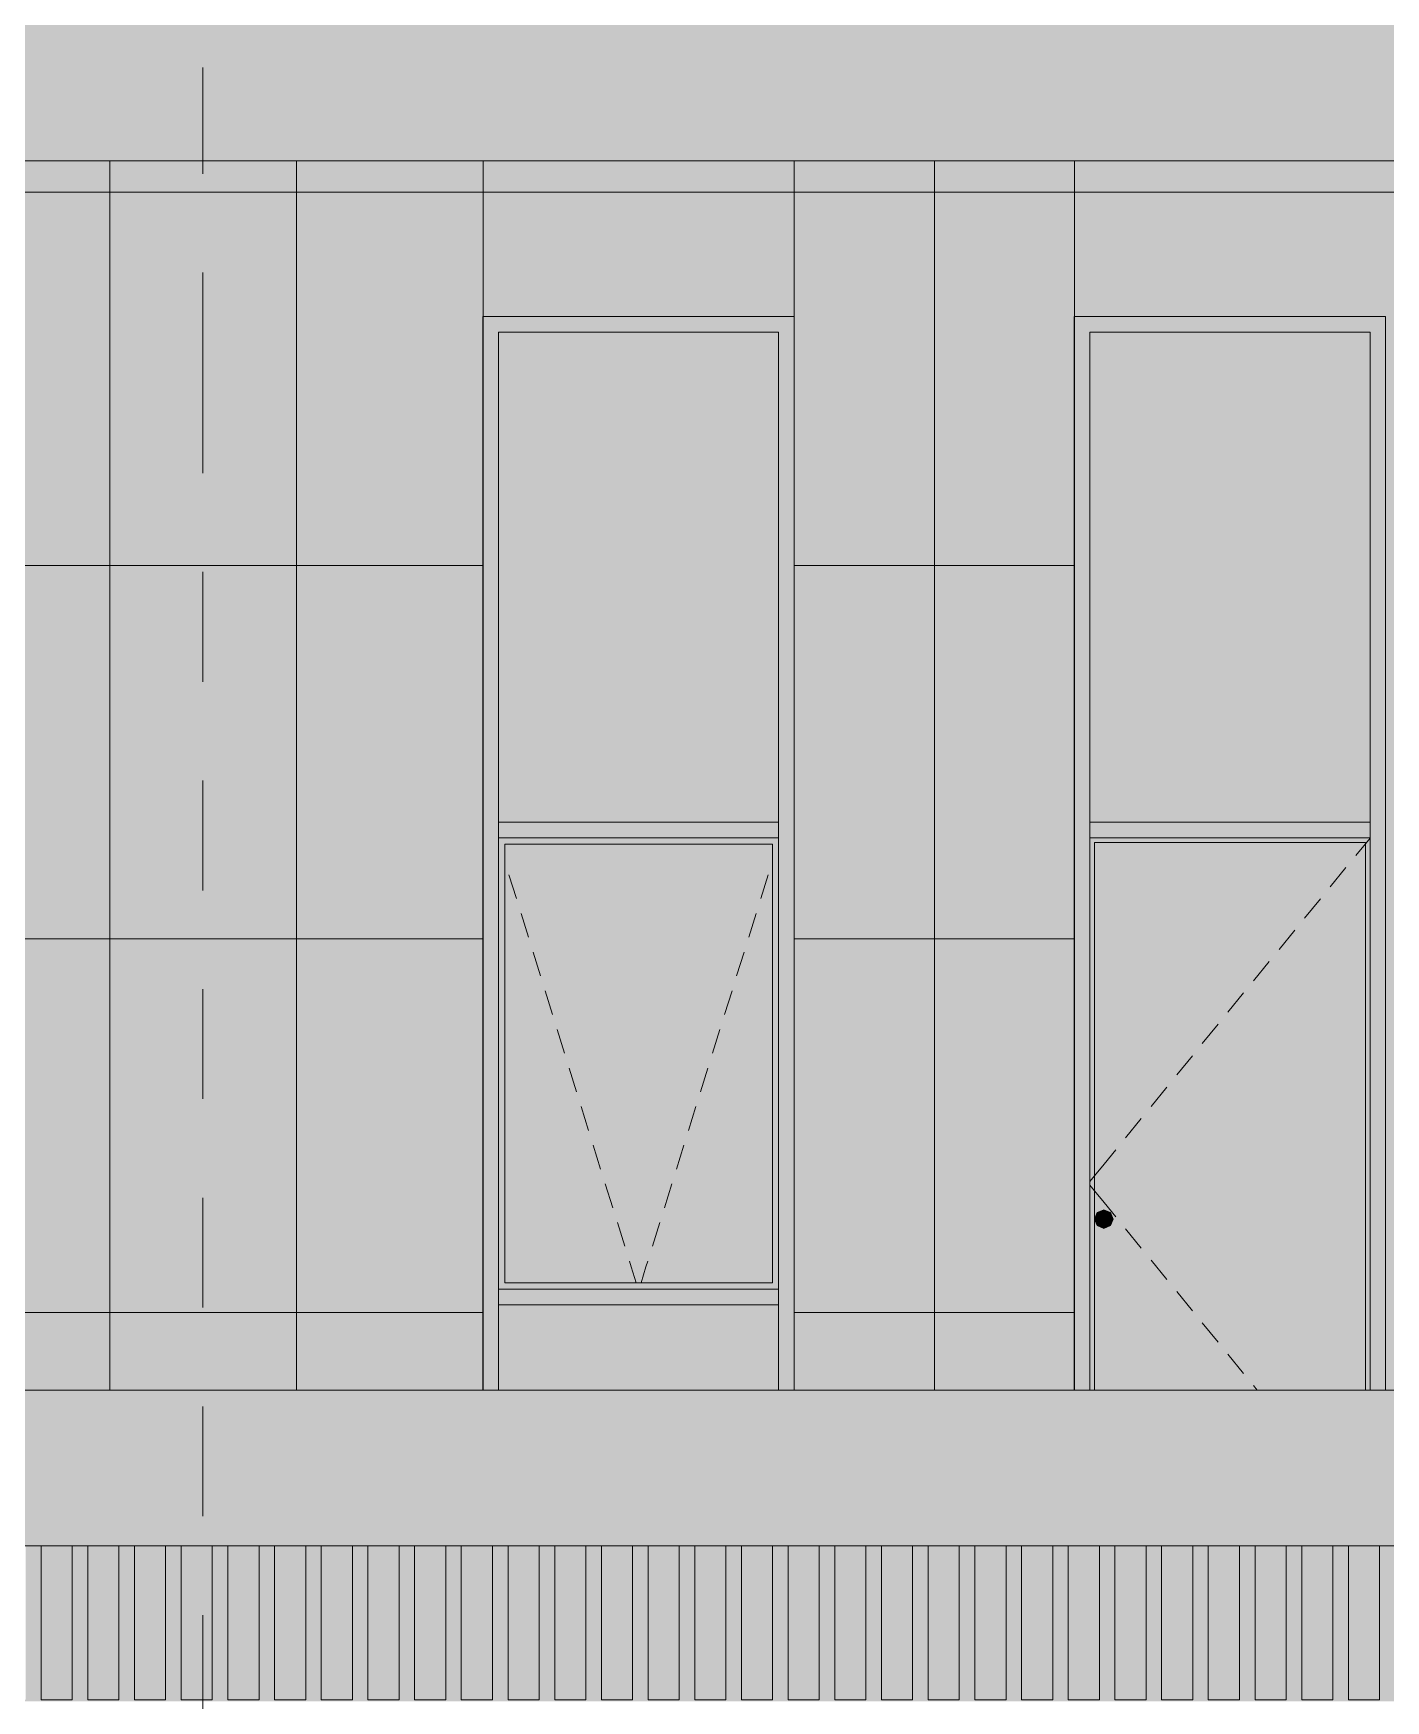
# Model space of a CAD drawing. Header units: millimetres. Extents: x 1499747 to 4230374, y -28481 to 441852.
# Drawn here: x 4030497 to 4034842, y 368581 to 373938 of the extents above; entities that cross this region are included whole.
import ezdxf

# ---------------------------------------------------------------- set-up
doc = ezdxf.new("R2010")
doc.units = ezdxf.units.MM
doc.header["$MEASUREMENT"] = 0
doc.layers.add('Чертеж и Рисунок', color=7, linetype='Continuous')

msp = doc.modelspace()

# ---------------------------------------------------------------- hatches: boundary and pattern name
at = {"layer": 'Чертеж и Рисунок', "linetype": 'Continuous', "lineweight": 0, "true_color": 0xbc9a89}
msp.add_hatch(color=33, dxfattribs=at).paths.add_polyline_path([(4044991.95923, 374028.37184), (4021741.89371, 374028.37184), (4021741.89371, 373528.37108), (4044991.95923, 373528.37108)])
at = {"layer": 'Чертеж и Рисунок', "linetype": 'Continuous', "lineweight": 0, "true_color": 0x868d8e}
msp.add_hatch(color=252, dxfattribs=at).paths.add_polyline_path([(4021241.89294, 373528.37108), (4021241.89294, 363828.35626), (4022541.92493, 363828.35626), (4022541.92493, 368078.36275), (4023541.92646, 368078.36275), (4023541.92646, 363828.35626), (4024441.92783, 363828.35626), (4024441.92783, 368078.36275), (4025441.92936, 368078.36275), (4025441.92936, 363828.35626), (4026666.93123, 363828.35626), (4026666.93123, 368578.36352), (4021371.85314, 368578.36352), (4021371.85314, 369078.36428), (4022002.28411, 369078.36428), (4022002.28411, 369578.36504), (4022541.42493, 369578.36504), (4022541.42493, 373028.37032), (4023541.42646, 373028.37032), (4023541.42646, 369578.36504), (4024441.52783, 369578.36504), (4024441.52783, 373028.37032), (4025441.52936, 373028.37032), (4025441.52936, 369578.36504), (4027242.43211, 369578.36504), (4027242.43211, 373028.37032), (4028242.43364, 373028.37032), (4028242.43364, 369578.36504), (4029142.03501, 369578.36504), (4029142.03501, 373028.37032), (4030142.03654, 373028.37032), (4030142.03654, 369578.36504), (4031941.43929, 369578.36504), (4031941.43929, 373028.37032), (4032941.44082, 373028.37032), (4032941.44082, 369578.36504), (4033841.44219, 369578.36504), (4033841.44219, 373028.37032), (4034841.44372, 373028.37032), (4034841.44372, 369578.36504), (4035991.94548, 369578.36504), (4035991.94548, 369078.36428), (4036741.94662, 369078.36428), (4036741.94662, 373028.37032), (4037741.94815, 373028.37032), (4037741.94815, 369078.36428), (4038641.94953, 369078.36428), (4038641.94953, 373028.37032), (4039641.95105, 373028.37032), (4039641.95105, 369078.36428), (4040141.95182, 369078.36428), (4040141.95182, 373528.37108)])
at = {"layer": 'Чертеж и Рисунок', "linetype": 'Continuous', "lineweight": 0, "true_color": 0x2e2e2e}
for points in [[(4032941.34082, 373028.37032), (4031941.43929, 373028.37032), (4031991.43937, 372978.37024), (4032891.44074, 372978.37024)], [(4031941.43929, 373028.37032), (4031941.43929, 371378.36779), (4031991.43937, 371378.36779), (4031991.43937, 372978.37024)], [(4032941.34082, 373028.37032), (4032891.44074, 372978.37024), (4032891.44074, 371378.36779), (4032941.44082, 371378.36779), (4032941.44082, 373028.37032)], [(4034841.34372, 373028.37032), (4033841.44219, 373028.37032), (4033891.44227, 372978.37024), (4034791.44364, 372978.37024)], [(4033841.44219, 373028.37032), (4033841.44219, 371378.36779), (4033891.44227, 371378.36779), (4033891.44227, 372978.37024)], [(4034791.44364, 371378.36779), (4034841.44372, 371378.36779), (4034841.44372, 373028.37032), (4034841.34372, 373028.37032), (4034791.44364, 372978.37024)], [(4031941.43929, 371378.36779), (4031941.43929, 369878.3655), (4031991.43937, 369878.3655), (4031991.43937, 371378.36779)], [(4031991.43937, 371403.36783), (4031991.43937, 371353.36776), (4032891.44074, 371353.36776), (4032891.44074, 371403.36783)], [(4032941.44082, 369878.3655), (4032941.44082, 371378.36779), (4032891.44074, 371378.36779), (4032891.44074, 369878.3655)], [(4033841.44219, 371378.36779), (4033841.44219, 369578.36504), (4033891.44227, 369578.36504), (4033891.44227, 371378.36779)], [(4034791.44364, 371403.36783), (4033891.44227, 371403.36783), (4033891.44227, 371353.36776), (4034791.44364, 371353.36776)], [(4034791.44364, 371378.36779), (4034791.44364, 369578.36504), (4034841.44372, 369578.36504), (4034841.44372, 371378.36779)], [(4031941.43929, 369878.3655), (4031941.43929, 369578.36504), (4031991.43937, 369578.36504), (4031991.43937, 369878.3655)], [(4031991.43937, 369903.36554), (4031991.43937, 369853.36546), (4032891.44074, 369853.36546), (4032891.44074, 369903.36554)], [(4032891.44074, 369878.3655), (4032891.44074, 369578.36504), (4032941.44082, 369578.36504), (4032941.44082, 369878.3655)], [(4022502.32487, 369078.36428), (4035491.94471, 369078.36428), (4035491.94471, 369578.36504), (4022502.32487, 369578.36504)]]:
    msp.add_hatch(color=250, dxfattribs=at).paths.add_polyline_path(points)
at = {"layer": 'Чертеж и Рисунок', "linetype": 'Continuous', "lineweight": 0, "true_color": 0x84adf9}
for points in [[(4032891.44074, 372978.37024), (4031991.43937, 372978.37024), (4031991.43937, 371403.36783), (4032891.44074, 371403.36783)], [(4034791.44364, 372978.37024), (4033891.44227, 372978.37024), (4033891.44227, 371403.36783), (4034791.44364, 371403.36783)], [(4032011.4394, 369923.36557), (4032871.44071, 369923.36557), (4032871.44071, 371333.36773), (4032011.4394, 371333.36773)], [(4031991.43937, 369853.36546), (4031991.43937, 369578.36504), (4032891.44074, 369578.36504), (4032891.44074, 369853.36546)]]:
    msp.add_hatch(color=161, dxfattribs=at).paths.add_polyline_path(points)
at = {"layer": 'Чертеж и Рисунок', "linetype": 'Continuous', "lineweight": 0, "true_color": 0xf7fdff}
for points in [[(4031991.43937, 369903.36554), (4032011.4394, 369923.36557), (4032011.4394, 371333.36773), (4031991.43937, 371353.36776)], [(4032891.44074, 371353.36776), (4031991.43937, 371353.36776), (4032011.4394, 371333.36773), (4032871.44071, 371333.36773)], [(4032891.44074, 369903.36554), (4032891.44074, 371353.36776), (4032871.44071, 371333.36773), (4032871.44071, 369923.36557)], [(4033891.44227, 369578.36504), (4033906.44229, 369578.36504), (4033906.44229, 371338.36773), (4033891.44227, 371353.36776)], [(4033891.44227, 371353.36776), (4033906.44229, 371338.36773), (4034776.44362, 371338.36773), (4034791.44364, 371353.36776)], [(4034776.44362, 369578.36504), (4034791.44364, 369578.36504), (4034791.44364, 371353.36776), (4034776.44362, 371338.36773)], [(4032891.44074, 369903.36554), (4032871.44071, 369923.36557), (4032011.4394, 369923.36557), (4031991.43937, 369903.36554)]]:
    msp.add_hatch(color=7, dxfattribs=at).paths.add_polyline_path(points)
at = {"layer": 'Чертеж и Рисунок', "linetype": 'Continuous', "lineweight": 0, "true_color": 0x84adf9}
h = msp.add_hatch(color=161, dxfattribs=at)
h.paths.add_polyline_path([(4033906.44229, 371338.36773), (4033906.44229, 369578.36504), (4034776.44362, 369578.36504), (4034776.44362, 371338.36773)])
h.paths.add_polyline_path([(4033906.64229, 370128.36588), (4033915.34231, 370149.46592), (4033936.44234, 370158.16593), (4033957.44237, 370149.46592), (4033966.14238, 370128.36588), (4033957.44237, 370107.36585), (4033936.44234, 370098.66584), (4033915.34231, 370107.36585)], flags=0)
at = {"layer": 'Чертеж и Рисунок', "linetype": 'Continuous', "lineweight": 0, "true_color": 0x6e2a0f}
for points in [[(4033915.14231, 370128.36588), (4033921.44231, 370143.46591), (4033915.34231, 370149.46592), (4033906.64229, 370128.36588)], [(4033920.14231, 370128.36588), (4033924.94232, 370139.8659), (4033921.44231, 370143.46591), (4033915.14231, 370128.36588)], [(4033921.44231, 370143.46591), (4033936.44234, 370149.66592), (4033936.44234, 370158.16593), (4033915.34231, 370149.46592)], [(4033925.14232, 370128.36588), (4033928.44233, 370136.3659), (4033924.94232, 370139.8659), (4033920.14231, 370128.36588)], [(4033924.94232, 370139.8659), (4033936.44234, 370144.66591), (4033936.44234, 370149.66592), (4033921.44231, 370143.46591)], [(4033928.44233, 370136.3659), (4033936.44234, 370139.7659), (4033936.44234, 370144.66591), (4033924.94232, 370139.8659)], [(4033925.94232, 370128.36588), (4033928.94233, 370120.96587), (4033934.94234, 370118.56587), (4033934.94234, 370138.2659), (4033928.94233, 370135.8659)], [(4033937.94234, 370135.4659), (4033937.94234, 370138.3659), (4033934.94234, 370138.3659), (4033934.94234, 370135.4659)], [(4033937.94234, 370128.36588), (4033937.94234, 370135.4659), (4033934.94234, 370135.4659), (4033934.94234, 370128.36588)], [(4033935.24234, 370138.3659), (4033937.64234, 370138.3659), (4033936.44234, 370138.8659)], [(4033936.44234, 370149.66592), (4033951.44236, 370143.46591), (4033957.44237, 370149.46592), (4033936.44234, 370158.16593)], [(4033936.44234, 370144.66591), (4033947.94236, 370139.8659), (4033951.44236, 370143.46591), (4033936.44234, 370149.66592)], [(4033936.44234, 370139.7659), (4033944.44235, 370136.3659), (4033947.94236, 370139.8659), (4033936.44234, 370144.66591)], [(4033937.94234, 370138.2659), (4033937.94234, 370118.56587), (4033943.84235, 370120.96587), (4033946.94235, 370128.36588), (4033943.84235, 370135.8659)], [(4033944.44235, 370136.3659), (4033947.74236, 370128.36588), (4033952.64236, 370128.36588), (4033947.94236, 370139.8659)], [(4033947.94236, 370139.8659), (4033952.64236, 370128.36588), (4033957.64237, 370128.36588), (4033951.44236, 370143.46591)], [(4033951.44236, 370143.46591), (4033957.64237, 370128.36588), (4033966.14238, 370128.36588), (4033957.44237, 370149.46592)], [(4033921.44231, 370113.36586), (4033915.14231, 370128.36588), (4033906.64229, 370128.36588), (4033915.34231, 370107.36585)], [(4033924.94232, 370116.86587), (4033920.14231, 370128.36588), (4033915.14231, 370128.36588), (4033921.44231, 370113.36586)], [(4033936.44234, 370107.16585), (4033921.44231, 370113.36586), (4033915.34231, 370107.36585), (4033936.44234, 370098.66584)], [(4033928.44233, 370120.36587), (4033925.14232, 370128.36588), (4033920.14231, 370128.36588), (4033924.94232, 370116.86587)], [(4033936.44234, 370112.16586), (4033924.94232, 370116.86587), (4033921.44231, 370113.36586), (4033936.44234, 370107.16585)], [(4033936.44234, 370117.06587), (4033928.44233, 370120.36587), (4033924.94232, 370116.86587), (4033936.44234, 370112.16586)], [(4033937.94234, 370121.36587), (4033937.94234, 370128.36588), (4033934.94234, 370128.36588), (4033934.94234, 370121.36587)], [(4033937.94234, 370118.36587), (4033937.94234, 370121.36587), (4033934.94234, 370121.36587), (4033934.94234, 370118.36587)], [(4033935.24234, 370118.36587), (4033936.44234, 370117.86587), (4033937.64234, 370118.36587)], [(4033944.44235, 370120.36587), (4033936.44234, 370117.06587), (4033936.44234, 370112.16586), (4033947.94236, 370116.86587)], [(4033947.94236, 370116.86587), (4033936.44234, 370112.16586), (4033936.44234, 370107.16585), (4033951.44236, 370113.36586)], [(4033951.44236, 370113.36586), (4033936.44234, 370107.16585), (4033936.44234, 370098.66584), (4033957.44237, 370107.36585)], [(4033947.74236, 370128.36588), (4033944.44235, 370120.36587), (4033947.94236, 370116.86587), (4033952.64236, 370128.36588)], [(4033952.64236, 370128.36588), (4033947.94236, 370116.86587), (4033951.44236, 370113.36586), (4033957.64237, 370128.36588)], [(4033957.64237, 370128.36588), (4033951.44236, 370113.36586), (4033957.44237, 370107.36585), (4033966.14238, 370128.36588)]]:
    msp.add_hatch(color=26, dxfattribs=at).paths.add_polyline_path(points)
h = msp.add_hatch(color=26, dxfattribs=at)
h.paths.add_polyline_path([(4033925.14232, 370128.36588), (4033928.44233, 370120.36587), (4033936.44234, 370117.06587), (4033944.44235, 370120.36587), (4033947.74236, 370128.36588), (4033944.44235, 370136.3659), (4033936.44234, 370139.7659), (4033928.44233, 370136.3659)])
h.paths.add_polyline_path([(4033925.94232, 370128.36588), (4033928.94233, 370135.8659), (4033934.94234, 370138.2659), (4033934.94234, 370138.3659), (4033935.24234, 370138.3659), (4033936.44234, 370138.8659), (4033937.64234, 370138.3659), (4033937.94234, 370138.3659), (4033937.94234, 370138.2659), (4033943.84235, 370135.8659), (4033946.94235, 370128.36588), (4033943.84235, 370120.96587), (4033937.94234, 370118.56587), (4033937.94234, 370118.36587), (4033937.64234, 370118.36587), (4033936.44234, 370117.86587), (4033935.24234, 370118.36587), (4033934.94234, 370118.36587), (4033934.94234, 370118.56587), (4033928.94233, 370120.96587)], flags=0)
at = {"layer": 'Чертеж и Рисунок', "linetype": 'Continuous', "lineweight": 0, "true_color": 0xffffff}
msp.add_hatch(color=7, dxfattribs=at).paths.add_polyline_path([(4022571.92498, 369078.36428), (4022502.32487, 369078.36428), (4022502.32487, 368578.36352), (4035491.94471, 368578.36352), (4035491.94471, 369078.36428), (4035421.94461, 369078.36428), (4035421.94461, 368583.76352), (4035321.94445, 368583.76352), (4035321.94445, 369078.36428), (4035271.94438, 369078.36428), (4035271.94438, 368583.76352), (4035171.94423, 368583.76352), (4035171.94423, 369078.36428), (4035121.94415, 369078.36428), (4035121.94415, 368583.76352), (4035021.944, 368583.76352), (4035021.944, 369078.36428), (4034971.94392, 369078.36428), (4034971.94392, 368583.76352), (4034871.94377, 368583.76352), (4034871.94377, 369078.36428), (4034821.94369, 369078.36428), (4034821.94369, 368583.76352), (4034721.94354, 368583.76352), (4034721.94354, 369078.36428), (4034671.94346, 369078.36428), (4034671.94346, 368583.76352), (4034571.94331, 368583.76352), (4034571.94331, 369078.36428), (4034521.94323, 369078.36428), (4034521.94323, 368583.76352), (4034421.94308, 368583.76352), (4034421.94308, 369078.36428), (4034371.943, 369078.36428), (4034371.943, 368583.76352), (4034271.94285, 368583.76352), (4034271.94285, 369078.36428), (4034221.94277, 369078.36428), (4034221.94277, 368583.76352), (4034121.94262, 368583.76352), (4034121.94262, 369078.36428), (4034071.94254, 369078.36428), (4034071.94254, 368583.76352), (4033971.94239, 368583.76352), (4033971.94239, 369078.36428), (4033921.94232, 369078.36428), (4033921.94232, 368583.76352), (4033821.94216, 368583.76352), (4033821.94216, 369078.36428), (4033771.94209, 369078.36428), (4033771.94209, 368583.76352), (4033671.94193, 368583.76352), (4033671.94193, 369078.36428), (4033621.94186, 369078.36428), (4033621.94186, 368583.76352), (4033521.9417, 368583.76352), (4033521.9417, 369078.36428), (4033471.94163, 369078.36428), (4033471.94163, 368583.76352), (4033371.94148, 368583.76352), (4033371.94148, 369078.36428), (4033321.9414, 369078.36428), (4033321.9414, 368583.76352), (4033221.94125, 368583.76352), (4033221.94125, 369078.36428), (4033171.94117, 369078.36428), (4033171.94117, 368583.76352), (4033071.94102, 368583.76352), (4033071.94102, 369078.36428), (4033021.94094, 369078.36428), (4033021.94094, 368583.76352), (4032921.94079, 368583.76352), (4032921.94079, 369078.36428), (4032871.94071, 369078.36428), (4032871.94071, 368583.76352), (4032771.94056, 368583.76352), (4032771.94056, 369078.36428), (4032721.94048, 369078.36428), (4032721.94048, 368583.76352), (4032621.94033, 368583.76352), (4032621.94033, 369078.36428), (4032571.94025, 369078.36428), (4032571.94025, 368583.76352), (4032471.9401, 368583.76352), (4032471.9401, 369078.36428), (4032421.94002, 369078.36428), (4032421.94002, 368583.76352), (4032321.93987, 368583.76352), (4032321.93987, 369078.36428), (4032271.93979, 369078.36428), (4032271.93979, 368583.76352), (4032171.93964, 368583.76352), (4032171.93964, 369078.36428), (4032121.93957, 369078.36428), (4032121.93957, 368583.76352), (4032021.93941, 368583.76352), (4032021.93941, 369078.36428), (4031971.93934, 369078.36428), (4031971.93934, 368583.76352), (4031871.93918, 368583.76352), (4031871.93918, 369078.36428), (4031821.93911, 369078.36428), (4031821.93911, 368583.76352), (4031721.93895, 368583.76352), (4031721.93895, 369078.36428), (4031671.93888, 369078.36428), (4031671.93888, 368583.76352), (4031571.93873, 368583.76352), (4031571.93873, 369078.36428), (4031521.93865, 369078.36428), (4031521.93865, 368583.76352), (4031421.9385, 368583.76352), (4031421.9385, 369078.36428), (4031371.93842, 369078.36428), (4031371.93842, 368583.76352), (4031271.93827, 368583.76352), (4031271.93827, 369078.36428), (4031221.93819, 369078.36428), (4031221.93819, 368583.76352), (4031121.93804, 368583.76352), (4031121.93804, 369078.36428), (4031071.93796, 369078.36428), (4031071.93796, 368583.76352), (4030971.93781, 368583.76352), (4030971.93781, 369078.36428), (4030921.93773, 369078.36428), (4030921.93773, 368583.76352), (4030821.93758, 368583.76352), (4030821.93758, 369078.36428), (4030771.9375, 369078.36428), (4030771.9375, 368583.76352), (4030671.93735, 368583.76352), (4030671.93735, 369078.36428), (4030621.93727, 369078.36428), (4030621.93727, 368583.76352), (4030521.93712, 368583.76352), (4030521.93712, 369078.36428), (4030471.93704, 369078.36428), (4030471.93704, 368583.76352), (4030371.93689, 368583.76352), (4030371.93689, 369078.36428), (4030321.93682, 369078.36428), (4030321.93682, 368583.76352), (4030221.93666, 368583.76352), (4030221.93666, 369078.36428), (4030171.93659, 369078.36428), (4030171.93659, 368583.76352), (4030071.93643, 368583.76352), (4030071.93643, 369078.36428), (4030021.93636, 369078.36428), (4030021.93636, 368583.76352), (4029921.9362, 368583.76352), (4029921.9362, 369078.36428), (4029871.93613, 369078.36428), (4029871.93613, 368583.76352), (4029771.93598, 368583.76352), (4029771.93598, 369078.36428), (4029721.9359, 369078.36428), (4029721.9359, 368583.76352), (4029621.93575, 368583.76352), (4029621.93575, 369078.36428), (4029571.93567, 369078.36428), (4029571.93567, 368583.76352), (4029471.93552, 368583.76352), (4029471.93552, 369078.36428), (4029421.93544, 369078.36428), (4029421.93544, 368583.76352), (4029321.93529, 368583.76352), (4029321.93529, 369078.36428), (4029271.93521, 369078.36428), (4029271.93521, 368583.76352), (4029171.93506, 368583.76352), (4029171.93506, 369078.36428), (4029121.93498, 369078.36428), (4029121.93498, 368583.76352), (4029021.93483, 368583.76352), (4029021.93483, 369078.36428), (4028971.93475, 369078.36428), (4028971.93475, 368583.76352), (4028871.9346, 368583.76352), (4028871.9346, 369078.36428), (4028821.93452, 369078.36428), (4028821.93452, 368583.76352), (4028721.93437, 368583.76352), (4028721.93437, 369078.36428), (4028671.93429, 369078.36428), (4028671.93429, 368583.76352), (4028571.93414, 368583.76352), (4028571.93414, 369078.36428), (4028521.93407, 369078.36428), (4028521.93407, 368583.76352), (4028421.93391, 368583.76352), (4028421.93391, 369078.36428), (4028371.93384, 369078.36428), (4028371.93384, 368583.76352), (4028271.93368, 368583.76352), (4028271.93368, 369078.36428), (4028221.93361, 369078.36428), (4028221.93361, 368583.76352), (4028121.93345, 368583.76352), (4028121.93345, 369078.36428), (4028071.93338, 369078.36428), (4028071.93338, 368583.76352), (4027971.93323, 368583.76352), (4027971.93323, 369078.36428), (4027921.93315, 369078.36428), (4027921.93315, 368583.76352), (4027821.933, 368583.76352), (4027821.933, 369078.36428), (4027771.93292, 369078.36428), (4027771.93292, 368583.76352), (4027671.93277, 368583.76352), (4027671.93277, 369078.36428), (4027621.93269, 369078.36428), (4027621.93269, 368583.76352), (4027521.93254, 368583.76352), (4027521.93254, 369078.36428), (4027471.93246, 369078.36428), (4027471.93246, 368583.76352), (4027371.93231, 368583.76352), (4027371.93231, 369078.36428), (4027321.93223, 369078.36428), (4027321.93223, 368583.76352), (4027221.93208, 368583.76352), (4027221.93208, 369078.36428), (4027171.932, 369078.36428), (4027171.932, 368583.76352), (4027071.93185, 368583.76352), (4027071.93185, 369078.36428), (4027021.93177, 369078.36428), (4027021.93177, 368583.76352), (4026921.93162, 368583.76352), (4026921.93162, 369078.36428), (4026871.93154, 369078.36428), (4026871.93154, 368583.76352), (4026771.93139, 368583.76352), (4026771.93139, 369078.36428), (4026721.93132, 369078.36428), (4026721.93132, 368583.76352), (4026621.93116, 368583.76352), (4026621.93116, 369078.36428), (4026571.93109, 369078.36428), (4026571.93109, 368583.76352), (4026471.93093, 368583.76352), (4026471.93093, 369078.36428), (4026421.93086, 369078.36428), (4026421.93086, 368583.76352), (4026321.9307, 368583.76352), (4026321.9307, 369078.36428), (4026271.93063, 369078.36428), (4026271.93063, 368583.76352), (4026171.93048, 368583.76352), (4026171.93048, 369078.36428), (4026121.9304, 369078.36428), (4026121.9304, 368583.76352), (4026021.93025, 368583.76352), (4026021.93025, 369078.36428), (4025971.93017, 369078.36428), (4025971.93017, 368583.76352), (4025871.93002, 368583.76352), (4025871.93002, 369078.36428), (4025821.92994, 369078.36428), (4025821.92994, 368583.76352), (4025721.92979, 368583.76352), (4025721.92979, 369078.36428), (4025671.92971, 369078.36428), (4025671.92971, 368583.76352), (4025571.92956, 368583.76352), (4025571.92956, 369078.36428), (4025521.92948, 369078.36428), (4025521.92948, 368583.76352), (4025421.92933, 368583.76352), (4025421.92933, 369078.36428), (4025371.92925, 369078.36428), (4025371.92925, 368583.76352), (4025271.9291, 368583.76352), (4025271.9291, 369078.36428), (4025221.92902, 369078.36428), (4025221.92902, 368583.76352), (4025121.92887, 368583.76352), (4025121.92887, 369078.36428), (4025071.92879, 369078.36428), (4025071.92879, 368583.76352), (4024971.92864, 368583.76352), (4024971.92864, 369078.36428), (4024921.92857, 369078.36428), (4024921.92857, 368583.76352), (4024821.92841, 368583.76352), (4024821.92841, 369078.36428), (4024771.92834, 369078.36428), (4024771.92834, 368583.76352), (4024671.92818, 368583.76352), (4024671.92818, 369078.36428), (4024621.92811, 369078.36428), (4024621.92811, 368583.76352), (4024521.92795, 368583.76352), (4024521.92795, 369078.36428), (4024471.92788, 369078.36428), (4024471.92788, 368583.76352), (4024371.92773, 368583.76352), (4024371.92773, 369078.36428), (4024321.92765, 369078.36428), (4024321.92765, 368583.76352), (4024221.9275, 368583.76352), (4024221.9275, 369078.36428), (4024171.92742, 369078.36428), (4024171.92742, 368583.76352), (4024071.92727, 368583.76352), (4024071.92727, 369078.36428), (4024021.92719, 369078.36428), (4024021.92719, 368583.76352), (4023921.92704, 368583.76352), (4023921.92704, 369078.36428), (4023871.92696, 369078.36428), (4023871.92696, 368583.76352), (4023771.92681, 368583.76352), (4023771.92681, 369078.36428), (4023721.92673, 369078.36428), (4023721.92673, 368583.76352), (4023621.92658, 368583.76352), (4023621.92658, 369078.36428), (4023571.9265, 369078.36428), (4023571.9265, 368583.76352), (4023471.92635, 368583.76352), (4023471.92635, 369078.36428), (4023421.92627, 369078.36428), (4023421.92627, 368583.76352), (4023321.92612, 368583.76352), (4023321.92612, 369078.36428), (4023271.92604, 369078.36428), (4023271.92604, 368583.76352), (4023171.92589, 368583.76352), (4023171.92589, 369078.36428), (4023121.92582, 369078.36428), (4023121.92582, 368583.76352), (4023021.92566, 368583.76352), (4023021.92566, 369078.36428), (4022971.92559, 369078.36428), (4022971.92559, 368583.76352), (4022871.92543, 368583.76352), (4022871.92543, 369078.36428), (4022821.92536, 369078.36428), (4022821.92536, 368583.76352), (4022721.9252, 368583.76352), (4022721.9252, 369078.36428), (4022671.92513, 369078.36428), (4022671.92513, 368583.76352), (4022571.92498, 368583.76352)])
at = {"layer": 'Чертеж и Рисунок', "linetype": 'Continuous', "lineweight": 0, "true_color": 0x3264ff}
for points in [[(4030521.93712, 369078.36428), (4030521.93712, 368583.76352), (4030621.93727, 368583.76352), (4030621.93727, 369078.36428)], [(4030671.93735, 369078.36428), (4030671.93735, 368583.76352), (4030771.9375, 368583.76352), (4030771.9375, 369078.36428)], [(4030821.93758, 369078.36428), (4030821.93758, 368583.76352), (4030921.93773, 368583.76352), (4030921.93773, 369078.36428)], [(4030971.93781, 369078.36428), (4030971.93781, 368583.76352), (4031071.93796, 368583.76352), (4031071.93796, 369078.36428)], [(4031121.93804, 369078.36428), (4031121.93804, 368583.76352), (4031221.93819, 368583.76352), (4031221.93819, 369078.36428)], [(4031271.93827, 369078.36428), (4031271.93827, 368583.76352), (4031371.93842, 368583.76352), (4031371.93842, 369078.36428)], [(4031571.93873, 369078.36428), (4031571.93873, 368583.76352), (4031671.93888, 368583.76352), (4031671.93888, 369078.36428)], [(4031721.93895, 369078.36428), (4031721.93895, 368583.76352), (4031821.93911, 368583.76352), (4031821.93911, 369078.36428)], [(4032021.93941, 369078.36428), (4032021.93941, 368583.76352), (4032121.93957, 368583.76352), (4032121.93957, 369078.36428)], [(4032171.93964, 369078.36428), (4032171.93964, 368583.76352), (4032271.93979, 368583.76352), (4032271.93979, 369078.36428)], [(4032321.93987, 369078.36428), (4032321.93987, 368583.76352), (4032421.94002, 368583.76352), (4032421.94002, 369078.36428)], [(4032471.9401, 369078.36428), (4032471.9401, 368583.76352), (4032571.94025, 368583.76352), (4032571.94025, 369078.36428)], [(4032621.94033, 369078.36428), (4032621.94033, 368583.76352), (4032721.94048, 368583.76352), (4032721.94048, 369078.36428)], [(4032771.94056, 369078.36428), (4032771.94056, 368583.76352), (4032871.94071, 368583.76352), (4032871.94071, 369078.36428)], [(4033221.94125, 369078.36428), (4033221.94125, 368583.76352), (4033321.9414, 368583.76352), (4033321.9414, 369078.36428)], [(4033371.94148, 369078.36428), (4033371.94148, 368583.76352), (4033471.94163, 368583.76352), (4033471.94163, 369078.36428)], [(4033521.9417, 369078.36428), (4033521.9417, 368583.76352), (4033621.94186, 368583.76352), (4033621.94186, 369078.36428)], [(4033971.94239, 369078.36428), (4033971.94239, 368583.76352), (4034071.94254, 368583.76352), (4034071.94254, 369078.36428)], [(4034121.94262, 369078.36428), (4034121.94262, 368583.76352), (4034221.94277, 368583.76352), (4034221.94277, 369078.36428)]]:
    msp.add_hatch(color=150, dxfattribs=at).paths.add_polyline_path(points)
at = {"layer": 'Чертеж и Рисунок', "linetype": 'Continuous', "lineweight": 0, "true_color": 0xfcfb00}
for points in [[(4031421.9385, 369078.36428), (4031421.9385, 368583.76352), (4031521.93865, 368583.76352), (4031521.93865, 369078.36428)], [(4031871.93918, 369078.36428), (4031871.93918, 368583.76352), (4031971.93934, 368583.76352), (4031971.93934, 369078.36428)], [(4032921.94079, 368583.76352), (4033021.94094, 368583.76352), (4033021.94094, 369078.36428), (4032921.94079, 369078.36428)], [(4033071.94102, 369078.36428), (4033071.94102, 368583.76352), (4033171.94117, 368583.76352), (4033171.94117, 369078.36428)], [(4034271.94285, 369078.36428), (4034271.94285, 368583.76352), (4034371.943, 368583.76352), (4034371.943, 369078.36428)], [(4034421.94308, 369078.36428), (4034421.94308, 368583.76352), (4034521.94323, 368583.76352), (4034521.94323, 369078.36428)], [(4034571.94331, 369078.36428), (4034571.94331, 368583.76352), (4034671.94346, 368583.76352), (4034671.94346, 369078.36428)], [(4034721.94354, 369078.36428), (4034721.94354, 368583.76352), (4034821.94369, 368583.76352), (4034821.94369, 369078.36428)]]:
    msp.add_hatch(color=2, dxfattribs=at).paths.add_polyline_path(points)
at = {"layer": 'Чертеж и Рисунок', "linetype": 'Continuous', "lineweight": 0, "true_color": 0xec4f13}
for points in [[(4033671.94193, 369078.36428), (4033671.94193, 368583.76352), (4033771.94209, 368583.76352), (4033771.94209, 369078.36428)], [(4033821.94216, 369078.36428), (4033821.94216, 368583.76352), (4033921.94232, 368583.76352), (4033921.94232, 369078.36428)]]:
    msp.add_hatch(color=20, dxfattribs=at).paths.add_polyline_path(points)

# ---------------------------------------------------------------- linework, layer by layer
at = {"layer": 'Чертеж и Рисунок', "color": 8, "linetype": 'Continuous', "lineweight": 15}
for points in [[(4031041.93792, 373487.17102), (4031041.93792, 373828.37154)], [(4031041.93792, 372828.37001), (4031041.93792, 373169.67053)], [(4031041.93792, 372828.37001), (4031041.93792, 372525.06955)], [(4031041.93792, 372207.56906), (4031041.93792, 371854.76852)], [(4031041.93792, 371537.26804), (4031041.93792, 371184.5675)], [(4031041.93792, 370867.06701), (4031041.93792, 370514.26647)], [(4031041.93792, 370196.76599), (4031041.93792, 369843.96545)], [(4031041.93792, 369526.46496), (4031041.93792, 369173.66443)], [(4031041.93792, 368856.16394), (4031041.93792, 368503.3634)]]:
    msp.add_lwpolyline(points, dxfattribs=at)
at = {"layer": 'Чертеж и Рисунок', "color": 7, "linetype": 'Continuous', "lineweight": 5}
for points in [[(4021741.89371, 373528.37108), (4044991.95923, 373528.37108)], [(4031941.43929, 369578.36504), (4031941.43929, 373028.37032)], [(4031941.43929, 373028.37032), (4032941.44082, 373028.37032)], [(4032941.44082, 373028.37032), (4032941.44082, 369578.36504)], [(4033841.44219, 369578.36504), (4033841.44219, 373028.37032)], [(4033841.44219, 373028.37032), (4034841.44372, 373028.37032)], [(4034841.44372, 373028.37032), (4034841.44372, 369578.36504)], [(4032891.44074, 372978.37024), (4031991.43937, 372978.37024)], [(4031991.43937, 371403.36783), (4031991.43937, 372978.37024)], [(4032891.44074, 371403.36783), (4032891.44074, 372978.37024)], [(4034791.44364, 372978.37024), (4033891.44227, 372978.37024)], [(4033891.44227, 371403.36783), (4033891.44227, 372978.37024)], [(4034791.44364, 371378.36779), (4034791.44364, 372978.37024)], [(4031991.43937, 371378.36779), (4031991.43937, 371403.36783)], [(4032891.44074, 371403.36783), (4031991.43937, 371403.36783)], [(4031991.43937, 371353.36776), (4031991.43937, 371378.36779)], [(4032891.44074, 371378.36779), (4032891.44074, 371403.36783)], [(4032891.44074, 371353.36776), (4032891.44074, 371378.36779)], [(4033891.44227, 371378.36779), (4033891.44227, 371403.36783)], [(4033891.44227, 371403.36783), (4034791.44364, 371403.36783)], [(4033891.44227, 371353.36776), (4033891.44227, 371378.36779)], [(4034791.44364, 369578.36504), (4034791.44364, 371378.36779)], [(4032891.44074, 371353.36776), (4031991.43937, 371353.36776)], [(4031991.43937, 369903.36554), (4031991.43937, 371353.36776)], [(4032011.4394, 371333.36773), (4032011.4394, 369923.36557)], [(4032871.44071, 371333.36773), (4032011.4394, 371333.36773)], [(4032871.44071, 369923.36557), (4032871.44071, 371333.36773)], [(4032891.44074, 369903.36554), (4032891.44074, 371353.36776)], [(4033891.44227, 371353.36776), (4034791.44364, 371353.36776)], [(4033891.44227, 369578.36504), (4033891.44227, 371353.36776)], [(4034776.44362, 371338.36773), (4033906.44229, 371338.36773)], [(4033906.44229, 371338.36773), (4033906.44229, 369578.36504)], [(4034776.44362, 369578.36504), (4034776.44362, 371338.36773)], [(4033915.34231, 370149.46592), (4033906.64229, 370128.36588)], [(4033936.44234, 370158.16593), (4033915.34231, 370149.46592)], [(4033928.44233, 370136.3659), (4033925.14232, 370128.36588)], [(4033928.94233, 370135.8659), (4033925.94232, 370128.36588)], [(4033936.44234, 370139.7659), (4033928.44233, 370136.3659)], [(4033934.94234, 370138.2659), (4033928.94233, 370135.8659)], [(4033934.94234, 370135.4659), (4033934.94234, 370138.3659)], [(4033935.24234, 370138.3659), (4033934.94234, 370138.3659)], [(4033934.94234, 370128.36588), (4033934.94234, 370135.4659)], [(4033936.44234, 370138.8659), (4033935.24234, 370138.3659)], [(4033937.64234, 370138.3659), (4033935.24234, 370138.3659)], [(4033957.44237, 370149.46592), (4033936.44234, 370158.16593)], [(4033944.44235, 370136.3659), (4033936.44234, 370139.7659)], [(4033937.64234, 370138.3659), (4033936.44234, 370138.8659)], [(4033937.94234, 370138.3659), (4033937.64234, 370138.3659)], [(4033937.94234, 370135.4659), (4033937.94234, 370138.3659)], [(4033943.84235, 370135.8659), (4033937.94234, 370138.2659)], [(4033937.94234, 370128.36588), (4033937.94234, 370135.4659)], [(4033946.94235, 370128.36588), (4033943.84235, 370135.8659)], [(4033947.74236, 370128.36588), (4033944.44235, 370136.3659)], [(4033966.14238, 370128.36588), (4033957.44237, 370149.46592)], [(4033906.64229, 370128.36588), (4033915.34231, 370107.36585)], [(4033915.34231, 370107.36585), (4033936.44234, 370098.66584)], [(4033925.14232, 370128.36588), (4033928.44233, 370120.36587)], [(4033925.94232, 370128.36588), (4033928.94233, 370120.96587)], [(4033928.44233, 370120.36587), (4033936.44234, 370117.06587)], [(4033928.94233, 370120.96587), (4033934.94234, 370118.56587)], [(4033934.94234, 370121.36587), (4033934.94234, 370128.36588)], [(4033934.94234, 370118.36587), (4033934.94234, 370121.36587)], [(4033935.24234, 370118.36587), (4033934.94234, 370118.36587)], [(4033935.24234, 370118.36587), (4033936.44234, 370117.86587)], [(4033937.64234, 370118.36587), (4033935.24234, 370118.36587)], [(4033936.44234, 370117.06587), (4033944.44235, 370120.36587)], [(4033936.44234, 370117.86587), (4033937.64234, 370118.36587)], [(4033936.44234, 370098.66584), (4033957.44237, 370107.36585)], [(4033937.94234, 370118.36587), (4033937.64234, 370118.36587)], [(4033937.94234, 370121.36587), (4033937.94234, 370128.36588)], [(4033937.94234, 370118.36587), (4033937.94234, 370121.36587)], [(4033937.94234, 370118.56587), (4033943.84235, 370120.96587)], [(4033943.84235, 370120.96587), (4033946.94235, 370128.36588)], [(4033944.44235, 370120.36587), (4033947.74236, 370128.36588)], [(4033957.44237, 370107.36585), (4033966.14238, 370128.36588)], [(4032011.4394, 369923.36557), (4032871.44071, 369923.36557)], [(4031991.43937, 369878.3655), (4031991.43937, 369903.36554)], [(4032891.44074, 369903.36554), (4031991.43937, 369903.36554)], [(4031991.43937, 369853.36546), (4031991.43937, 369878.3655)], [(4032891.44074, 369878.3655), (4032891.44074, 369903.36554)], [(4032891.44074, 369853.36546), (4032891.44074, 369878.3655)], [(4032891.44074, 369853.36546), (4031991.43937, 369853.36546)], [(4031991.43937, 369578.36504), (4031991.43937, 369853.36546)], [(4032891.44074, 369578.36504), (4032891.44074, 369853.36546)], [(4022502.32487, 369578.36504), (4035491.94471, 369578.36504)], [(4022502.32487, 369078.36428), (4035491.94471, 369078.36428)], [(4030521.93712, 368583.76352), (4030521.93712, 369078.36428)], [(4030621.93727, 368583.76352), (4030621.93727, 369078.36428)], [(4030671.93735, 368583.76352), (4030671.93735, 369078.36428)], [(4030771.9375, 368583.76352), (4030771.9375, 369078.36428)], [(4030821.93758, 368583.76352), (4030821.93758, 369078.36428)], [(4030921.93773, 368583.76352), (4030921.93773, 369078.36428)], [(4030971.93781, 368583.76352), (4030971.93781, 369078.36428)], [(4031071.93796, 368583.76352), (4031071.93796, 369078.36428)], [(4031121.93804, 368583.76352), (4031121.93804, 369078.36428)], [(4031221.93819, 368583.76352), (4031221.93819, 369078.36428)], [(4031271.93827, 368583.76352), (4031271.93827, 369078.36428)], [(4031371.93842, 368583.76352), (4031371.93842, 369078.36428)], [(4031421.9385, 368583.76352), (4031421.9385, 369078.36428)], [(4031521.93865, 368583.76352), (4031521.93865, 369078.36428)], [(4031571.93873, 368583.76352), (4031571.93873, 369078.36428)], [(4031671.93888, 368583.76352), (4031671.93888, 369078.36428)], [(4031721.93895, 368583.76352), (4031721.93895, 369078.36428)], [(4031821.93911, 368583.76352), (4031821.93911, 369078.36428)], [(4031871.93918, 368583.76352), (4031871.93918, 369078.36428)], [(4031971.93934, 368583.76352), (4031971.93934, 369078.36428)], [(4032021.93941, 368583.76352), (4032021.93941, 369078.36428)], [(4032121.93957, 368583.76352), (4032121.93957, 369078.36428)], [(4032171.93964, 368583.76352), (4032171.93964, 369078.36428)], [(4032271.93979, 368583.76352), (4032271.93979, 369078.36428)], [(4032321.93987, 368583.76352), (4032321.93987, 369078.36428)], [(4032421.94002, 368583.76352), (4032421.94002, 369078.36428)], [(4032471.9401, 368583.76352), (4032471.9401, 369078.36428)], [(4032571.94025, 368583.76352), (4032571.94025, 369078.36428)], [(4032621.94033, 368583.76352), (4032621.94033, 369078.36428)], [(4032721.94048, 368583.76352), (4032721.94048, 369078.36428)], [(4032771.94056, 368583.76352), (4032771.94056, 369078.36428)], [(4032871.94071, 368583.76352), (4032871.94071, 369078.36428)], [(4032921.94079, 368583.76352), (4032921.94079, 369078.36428)], [(4033021.94094, 368583.76352), (4033021.94094, 369078.36428)], [(4033071.94102, 368583.76352), (4033071.94102, 369078.36428)], [(4033171.94117, 368583.76352), (4033171.94117, 369078.36428)], [(4033221.94125, 368583.76352), (4033221.94125, 369078.36428)], [(4033321.9414, 368583.76352), (4033321.9414, 369078.36428)], [(4033371.94148, 368583.76352), (4033371.94148, 369078.36428)], [(4033471.94163, 368583.76352), (4033471.94163, 369078.36428)], [(4033521.9417, 368583.76352), (4033521.9417, 369078.36428)], [(4033621.94186, 368583.76352), (4033621.94186, 369078.36428)], [(4033671.94193, 368583.76352), (4033671.94193, 369078.36428)], [(4033771.94209, 368583.76352), (4033771.94209, 369078.36428)], [(4033821.94216, 368583.76352), (4033821.94216, 369078.36428)], [(4033921.94232, 368583.76352), (4033921.94232, 369078.36428)], [(4033971.94239, 368583.76352), (4033971.94239, 369078.36428)], [(4034071.94254, 368583.76352), (4034071.94254, 369078.36428)], [(4034121.94262, 368583.76352), (4034121.94262, 369078.36428)], [(4034221.94277, 368583.76352), (4034221.94277, 369078.36428)], [(4034271.94285, 368583.76352), (4034271.94285, 369078.36428)], [(4034371.943, 368583.76352), (4034371.943, 369078.36428)], [(4034421.94308, 368583.76352), (4034421.94308, 369078.36428)], [(4034521.94323, 368583.76352), (4034521.94323, 369078.36428)], [(4034571.94331, 368583.76352), (4034571.94331, 369078.36428)], [(4034671.94346, 368583.76352), (4034671.94346, 369078.36428)], [(4034721.94354, 368583.76352), (4034721.94354, 369078.36428)], [(4034821.94369, 368583.76352), (4034821.94369, 369078.36428)], [(4030521.93712, 368583.76352), (4030621.93727, 368583.76352)], [(4030671.93735, 368583.76352), (4030771.9375, 368583.76352)], [(4030821.93758, 368583.76352), (4030921.93773, 368583.76352)], [(4030971.93781, 368583.76352), (4031071.93796, 368583.76352)], [(4031121.93804, 368583.76352), (4031221.93819, 368583.76352)], [(4031271.93827, 368583.76352), (4031371.93842, 368583.76352)], [(4031421.9385, 368583.76352), (4031521.93865, 368583.76352)], [(4031571.93873, 368583.76352), (4031671.93888, 368583.76352)], [(4031721.93895, 368583.76352), (4031821.93911, 368583.76352)], [(4031871.93918, 368583.76352), (4031971.93934, 368583.76352)], [(4032021.93941, 368583.76352), (4032121.93957, 368583.76352)], [(4032171.93964, 368583.76352), (4032271.93979, 368583.76352)], [(4032321.93987, 368583.76352), (4032421.94002, 368583.76352)], [(4032471.9401, 368583.76352), (4032571.94025, 368583.76352)], [(4032621.94033, 368583.76352), (4032721.94048, 368583.76352)], [(4032771.94056, 368583.76352), (4032871.94071, 368583.76352)], [(4032921.94079, 368583.76352), (4033021.94094, 368583.76352)], [(4033071.94102, 368583.76352), (4033171.94117, 368583.76352)], [(4033221.94125, 368583.76352), (4033321.9414, 368583.76352)], [(4033371.94148, 368583.76352), (4033471.94163, 368583.76352)], [(4033521.9417, 368583.76352), (4033621.94186, 368583.76352)], [(4033671.94193, 368583.76352), (4033771.94209, 368583.76352)], [(4033821.94216, 368583.76352), (4033921.94232, 368583.76352)], [(4033971.94239, 368583.76352), (4034071.94254, 368583.76352)], [(4034121.94262, 368583.76352), (4034221.94277, 368583.76352)], [(4034271.94285, 368583.76352), (4034371.943, 368583.76352)], [(4034421.94308, 368583.76352), (4034521.94323, 368583.76352)], [(4034571.94331, 368583.76352), (4034671.94346, 368583.76352)], [(4034721.94354, 368583.76352), (4034821.94369, 368583.76352)]]:
    msp.add_lwpolyline(points, dxfattribs=at)
at = {"layer": 'Чертеж и Рисунок', "color": 253, "linetype": 'Continuous', "lineweight": 5, "true_color": 0xaaaaaa}
for points in [[(4030742.33746, 373528.37108), (4030742.33746, 369578.36504)], [(4031342.33837, 373528.37108), (4031342.33837, 369578.36504)], [(4031942.33929, 373528.37108), (4031942.33929, 369578.36504)], [(4032941.74082, 373528.37108), (4032941.74082, 369578.36504)], [(4033392.24151, 373528.37108), (4033392.24151, 373425.97092)], [(4033842.54219, 373528.37108), (4033842.54219, 369578.36504)], [(4040141.95182, 373428.37093), (4021241.89294, 373428.37093)], [(4033392.24151, 373425.97092), (4033392.24151, 369578.36504)], [(4031942.63929, 372228.36909), (4030141.73654, 372228.36909)], [(4033841.44219, 372228.36909), (4032941.74082, 372228.36909)], [(4031942.63929, 371028.36726), (4030141.73654, 371028.36726)], [(4033841.44219, 371028.36726), (4032941.74082, 371028.36726)], [(4031942.63929, 369828.36543), (4030141.73654, 369828.36543)], [(4033841.44219, 369828.36543), (4032941.74082, 369828.36543)]]:
    msp.add_lwpolyline(points, dxfattribs=at)
at = {"layer": 'Чертеж и Рисунок', "color": 23, "linetype": 'Continuous', "lineweight": 5, "true_color": 0xbf8080}
for points in [[(4034776.44362, 371333.86773), (4034745.84357, 371296.46767)], [(4034791.44364, 371352.26775), (4034776.44362, 371333.86773)], [(4032025.03942, 371234.26757), (4032048.93945, 371157.96746)], [(4032857.74069, 371234.26757), (4032833.94065, 371157.96746)], [(4034714.24353, 371257.66761), (4034663.64345, 371195.66752)], [(4034632.0434, 371156.96746), (4034581.44332, 371094.96736)], [(4032063.73948, 371110.16738), (4032087.53951, 371033.76727)], [(4032819.04063, 371110.16738), (4032795.24059, 371033.76727)], [(4034549.84327, 371056.2673), (4034499.2432, 370994.26721)], [(4032102.43954, 370986.06719), (4032126.23957, 370909.66708)], [(4032780.34057, 370986.06719), (4032756.54054, 370909.66708)], [(4034467.64315, 370955.56715), (4034417.04307, 370893.56705)], [(4032141.13959, 370861.96701), (4032164.93963, 370785.56689)], [(4032741.74051, 370861.96701), (4032717.94048, 370785.56689)], [(4034385.44302, 370854.86699), (4034334.84295, 370792.8669)], [(4032179.83965, 370737.86682), (4032203.63969, 370661.4667)], [(4032703.04045, 370737.86682), (4032679.24042, 370661.4667)], [(4034303.2429, 370754.16684), (4034252.64282, 370692.16675)], [(4034221.04277, 370653.36669), (4034170.4427, 370591.46659)], [(4032218.43971, 370613.76663), (4032242.23975, 370537.36651)], [(4032664.34039, 370613.76663), (4032640.54036, 370537.36651)], [(4034138.84265, 370552.66653), (4034088.24257, 370490.66644)], [(4032257.13977, 370489.66644), (4032280.93981, 370413.26632)], [(4032625.64034, 370489.66644), (4032601.8403, 370413.26632)], [(4034056.64252, 370451.96638), (4034006.04244, 370389.96628)], [(4032295.83983, 370365.46625), (4032319.63987, 370289.16613)], [(4032586.94028, 370365.46625), (4032563.14024, 370289.16613)], [(4033974.4424, 370351.26623), (4033937.04234, 370305.36615)], [(4033937.04234, 370305.36615), (4033906.44229, 370267.8661)], [(4032334.53989, 370241.36606), (4032358.33993, 370165.06594)], [(4032548.34022, 370241.36606), (4032524.54018, 370165.06594)], [(4033906.44229, 370267.8661), (4033891.44227, 370249.56607)], [(4033906.44229, 370218.86602), (4033891.44227, 370237.26605)], [(4033937.04234, 370181.46597), (4033906.44229, 370218.86602)], [(4033974.4424, 370135.5659), (4033937.04234, 370181.46597)], [(4032373.23995, 370117.26587), (4032397.03999, 370040.86575)], [(4032509.64016, 370117.26587), (4032485.84012, 370040.86575)], [(4034056.64252, 370034.86574), (4034006.04244, 370096.86584)], [(4032411.84001, 369993.16568), (4032417.64002, 369974.76565)], [(4032417.64002, 369974.76565), (4032433.64004, 369923.36557)], [(4032465.24009, 369974.76565), (4032449.24007, 369923.36557)], [(4032470.9401, 369993.16568), (4032465.24009, 369974.76565)], [(4034138.84265, 369934.16559), (4034088.24257, 369996.06568)], [(4034221.04277, 369833.36543), (4034170.4427, 369895.36553)], [(4034303.2429, 369732.66528), (4034252.64282, 369794.66537)], [(4034385.44302, 369631.96513), (4034334.84295, 369693.96522)], [(4034429.14309, 369578.36504), (4034417.04307, 369593.26507)]]:
    msp.add_lwpolyline(points, dxfattribs=at)
at = {"layer": 'Чертеж и Рисунок', "color": 1, "linetype": 'Continuous', "lineweight": 0}
for points in [[(4030639.3373, 369078.36428), (4030780.43752, 369078.36428)], [(4030992.13784, 369078.36428), (4031521.33865, 369078.36428)], [(4031732.93897, 369078.36428), (4031874.13919, 369078.36428)], [(4032085.73951, 369078.36428), (4032614.94032, 369078.36428)], [(4032826.64064, 369078.36428), (4032967.74086, 369078.36428)], [(4033179.34118, 369078.36428), (4033708.54199, 369078.36428)], [(4033920.24231, 369078.36428), (4034061.34253, 369078.36428)], [(4034272.94285, 369078.36428), (4034802.14366, 369078.36428)]]:
    msp.add_lwpolyline(points, dxfattribs=at)

doc.saveas('drawing.dxf')
